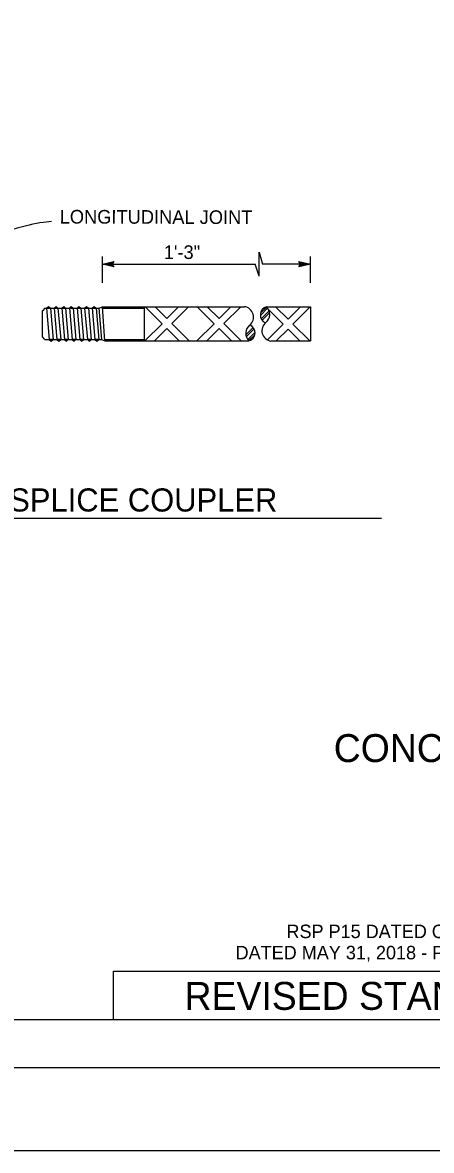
# Model space of a CAD drawing. Extents: x -893 to 867, y -474 to 712.
# Drawn here: x 231 to 443, y -474 to 111 of the extents above; entities that cross this region are included whole.
import ezdxf

# ---------------------------------------------------------------- set-up
doc = ezdxf.new("R2010")
doc.units = 0
for name, color, linetype in [('10 Sheet Format', 7, 'Continuous'), ('12 Coord Grid', 7, 'Continuous'), ('56 Stage 3 Anno', 7, 'Continuous'), ('57 Undefined', 7, 'Continuous')]:
    doc.layers.add(name, color=color, linetype=linetype)

msp = doc.modelspace()

# ---------------------------------------------------------------- linework, layer by layer
at = {"layer": '10 Sheet Format'}
for p, q in [((242.17, -36.91), (240.9, -38.19)), ((240.9, -51.78), (240.9, -38.19)), ((243.03, -36.91), (244.01, -35.93)), ((243.03, -36.91), (244.44, -53.06)), ((245, -36.91), (243.03, -36.91)), ((244.01, -35.93), (245, -36.91)), ((245, -36.91), (246.41, -53.06)), ((246.98, -36.91), (247.96, -35.93)), ((246.98, -36.91), (248.39, -53.06)), ((248.95, -36.91), (246.98, -36.91)), ((247.96, -35.93), (248.95, -36.91)), ((248.95, -36.91), (250.37, -53.06)), ((250.93, -36.91), (251.92, -35.93)), ((250.93, -36.91), (252.34, -53.06)), ((252.9, -36.91), (250.93, -36.91)), ((251.92, -35.93), (252.9, -36.91)), ((252.91, -36.91), (254.32, -53.06)), ((254.88, -36.91), (255.87, -35.93)), ((254.88, -36.91), (256.29, -53.06)), ((256.86, -36.91), (254.88, -36.91)), ((255.87, -35.93), (256.86, -36.91)), ((256.86, -36.91), (258.27, -53.06)), ((258.83, -36.91), (259.82, -35.93)), ((258.83, -36.91), (260.25, -53.06)), ((260.81, -36.91), (258.83, -36.91)), ((259.82, -35.93), (260.81, -36.91)), ((260.81, -36.91), (262.22, -53.06)), ((262.79, -36.91), (263.77, -35.93)), ((262.79, -36.91), (264.2, -53.06)), ((264.76, -36.91), (262.79, -36.91)), ((263.77, -35.93), (264.76, -36.91)), ((264.76, -36.91), (266.17, -53.06)), ((266.74, -36.91), (267.72, -35.93)), ((266.74, -36.91), (268.15, -53.06)), ((268.71, -36.91), (266.74, -36.91)), ((267.72, -35.93), (268.71, -36.91)), ((268.71, -36.91), (270.13, -53.06)), ((270.11, -36.91), (272.01, -36.13)), ((270.11, -36.91), (271.52, -53.06)), ((273.29, -53.84), (272.01, -36.13)), ((293.84, -53.84), (293.84, -36.13)), ((294.2, -36.13), (302.97, -44.89)), ((299.34, -36.13), (305.46, -42.24)), ((305.46, -42.24), (311.57, -36.13)), ((316.71, -36.13), (307.98, -44.86)), ((321.25, -36.13), (330.02, -44.89)), ((326.4, -36.13), (332.51, -42.24)), ((332.51, -42.24), (338.62, -36.13)), ((343.77, -36.13), (335.04, -44.86)), ((353.99, -40.61), (357.74, -36.85)), ((354.1, -39.37), (357.21, -36.26)), ((354.46, -42.36), (358.51, -38.31)), ((354.93, -43.09), (358.75, -39.27)), ((365.85, -45.11), (358.04, -37.3)), ((368.34, -42.56), (361.91, -36.13)), ((374.77, -36.13), (368.34, -42.56)), ((370.86, -45.08), (379.81, -36.13)), ((379.99, -36.13), (379.99, -53.84)), ((302.97, -44.89), (294.02, -53.84)), ((307.98, -44.86), (316.96, -53.84)), ((330.02, -44.89), (321.07, -53.84)), ((335.04, -44.86), (344.02, -53.84)), ((357.65, -53.31), (365.85, -45.11)), ((379.63, -53.84), (370.86, -45.08)), ((242.17, -53.06), (240.9, -51.78)), ((299.06, -53.84), (305.49, -47.41)), ((305.49, -47.41), (311.92, -53.84)), ((326.12, -53.84), (332.55, -47.41)), ((332.55, -47.41), (338.98, -53.84)), ((350.28, -46.88), (346.45, -50.7)), ((350.75, -47.61), (346.69, -51.66)), ((351.22, -49.36), (347.46, -53.12)), ((351.11, -50.6), (348, -53.71)), ((368.37, -47.73), (362.26, -53.84)), ((374.49, -53.84), (368.37, -47.73)), ((244.44, -53.06), (245.43, -54.04)), ((246.41, -53.06), (244.44, -53.06)), ((245.43, -54.04), (246.41, -53.06)), ((248.39, -53.06), (249.38, -54.04)), ((250.37, -53.06), (248.39, -53.06)), ((249.38, -54.04), (250.37, -53.06)), ((252.34, -53.06), (253.33, -54.04)), ((254.32, -53.06), (252.34, -53.06)), ((253.33, -54.04), (254.32, -53.06)), ((256.29, -53.06), (257.28, -54.04)), ((258.27, -53.06), (256.29, -53.06)), ((257.28, -54.04), (258.27, -53.06)), ((260.25, -53.06), (261.23, -54.04)), ((262.22, -53.06), (260.25, -53.06)), ((261.23, -54.04), (262.22, -53.06)), ((264.2, -53.06), (265.19, -54.04)), ((266.17, -53.06), (264.2, -53.06)), ((265.19, -54.04), (266.17, -53.06)), ((268.15, -53.06), (269.14, -54.04)), ((270.13, -53.06), (268.15, -53.06)), ((269.14, -54.04), (270.13, -53.06)), ((271.52, -53.06), (273.29, -53.84)), ((277.71, -381), (811.52, -381)), ((277.71, -405.92), (277.71, -381)), ((-813.45, -406.04), (811.55, -406.04)), ((-863.46, -431.04), (836.54, -431.04))]:
    msp.add_line(p, q, dxfattribs=at)
for points in [[(-893.46, -474.04), (866.54, -474.04), (866.54, 711.96), (-893.46, 711.96)], [(-863.46, -431.04), (836.54, -431.04), (836.54, 668.96), (-863.46, 668.96)]]:
    msp.add_lwpolyline(points, close=True, dxfattribs=at)
for centre, radius, start, end in [((344.99, -41.45), 5.43, 308.67414, 82.32055), ((358.38, -40.37), 4.4, 105.43064, 246.67557), ((353.38, -40.09), 5.43, 309.27362, 46.03398), ((351.82, -49.88), 5.43, 129.27362, 226.03398), ((346.82, -49.6), 4.4, 285.43064, 66.67557), ((360.21, -48.52), 5.43, 128.67414, 262.32055)]:
    msp.add_arc(centre, radius, start, end, dxfattribs=at)
at = {"layer": '12 Coord Grid'}
for p, q in [((242.17, -36.91), (270.11, -36.91)), ((242.17, -36.91), (270.11, -36.91)), ((272.01, -36.13), (345.72, -36.13)), ((272.01, -36.13), (345.72, -36.13)), ((272.07, -36.91), (293.83, -36.91)), ((272.07, -36.91), (293.83, -36.91)), ((357.21, -36.13), (379.99, -36.13)), ((357.21, -36.13), (379.99, -36.13)), ((242.17, -53.06), (271.52, -53.06)), ((242.17, -53.06), (271.52, -53.06)), ((273.24, -53.06), (293.84, -53.06)), ((273.24, -53.06), (293.84, -53.06)), ((273.29, -53.84), (347.99, -53.84)), ((273.29, -53.84), (347.99, -53.84)), ((359.48, -53.84), (379.99, -53.84)), ((359.48, -53.84), (379.99, -53.84))]:
    msp.add_line(p, q, dxfattribs=at)
at = {"layer": '56 Stage 3 Anno'}
for p, q in [((272.01, -23.75), (272.01, -10.06)), ((353.36, -20.19), (353.36, -7.83)), ((353.36, -7.83), (355.15, -14)), ((379.99, -23.75), (379.99, -10.06)), ((272.01, -14), (278.01, -12.67)), ((272.01, -14), (351.35, -14)), ((278.01, -15.34), (272.01, -14)), ((272.01, -14), (272.01, -14)), ((277.8, -14.98), (273.39, -14)), ((273.4, -13.99), (277.78, -13.03)), ((274.78, -14), (277.6, -13.37)), ((277.56, -14.62), (274.78, -14)), ((276.16, -14), (277.37, -13.73)), ((277.39, -14.27), (276.16, -14)), ((278.01, -12.67), (277.21, -14)), ((277.21, -14), (278.01, -15.34)), ((278.01, -12.67), (278.01, -12.67)), ((278.01, -15.34), (278.01, -15.34)), ((353.36, -20.19), (351.35, -14)), ((379.99, -14), (355.15, -14)), ((374.79, -14), (373.99, -12.66)), ((373.99, -12.66), (373.99, -12.66)), ((373.99, -12.66), (379.99, -14)), ((379.99, -14), (373.99, -15.33)), ((373.99, -15.33), (374.79, -14)), ((373.99, -15.33), (373.99, -15.33)), ((374.21, -13.01), (378.61, -14)), ((378.6, -14), (374.22, -14.97)), ((377.23, -13.99), (374.4, -14.62)), ((374.44, -13.37), (377.23, -13.99)), ((374.62, -13.72), (375.85, -13.99)), ((375.85, -13.99), (374.64, -14.26)), ((379.99, -14), (379.99, -14))]:
    msp.add_line(p, q, dxfattribs=at)
msp.add_ellipse((203.63, -13.5), major_axis=(-48.6, -19.87), ratio=0.175933, start_param=3.602319, end_param=4.436333, dxfattribs=at)
at = {"layer": '57 Undefined'}
msp.add_line((106.15, -145.87), (416.88, -145.87), dxfattribs=at)

# ---------------------------------------------------------------- texts
at = {"layer": '10 Sheet Format'}
for s, height, p in [('CONCRETE PAVEMENT-', 14.5, (392.05, -272.45)), ('RSP P15 DATED OCTOBER 18, 2019 SUPERSEDES STANDARD PLAN P15', 7, (367.53, -363.84)), ('DATED MAY 31, 2018 - PAGE 168 OF THE STANDARD PLANS BOOK DATED 2018.', 7, (341.12, -374.84)), ('REVISED STANDARD PLAN RSP P15', 14.5, (314.65, -401.07))]:
    msp.add_text(s, height=height, dxfattribs=at).set_placement(p)
at = {"layer": '57 Undefined'}
msp.add_text('LONGITUDINAL JOINT', height=7.0866, rotation=359.82385, dxfattribs=at).set_placement((249.82, 7.11))
for s, height, p in [('1\'-3"', 7.087, (303.86, -11.32)), ('ALTERNATIVE SPLICE COUPLER', 12, (109.52, -142.4))]:
    msp.add_text(s, height=height, dxfattribs=at).set_placement(p)

doc.saveas('drawing.dxf')
